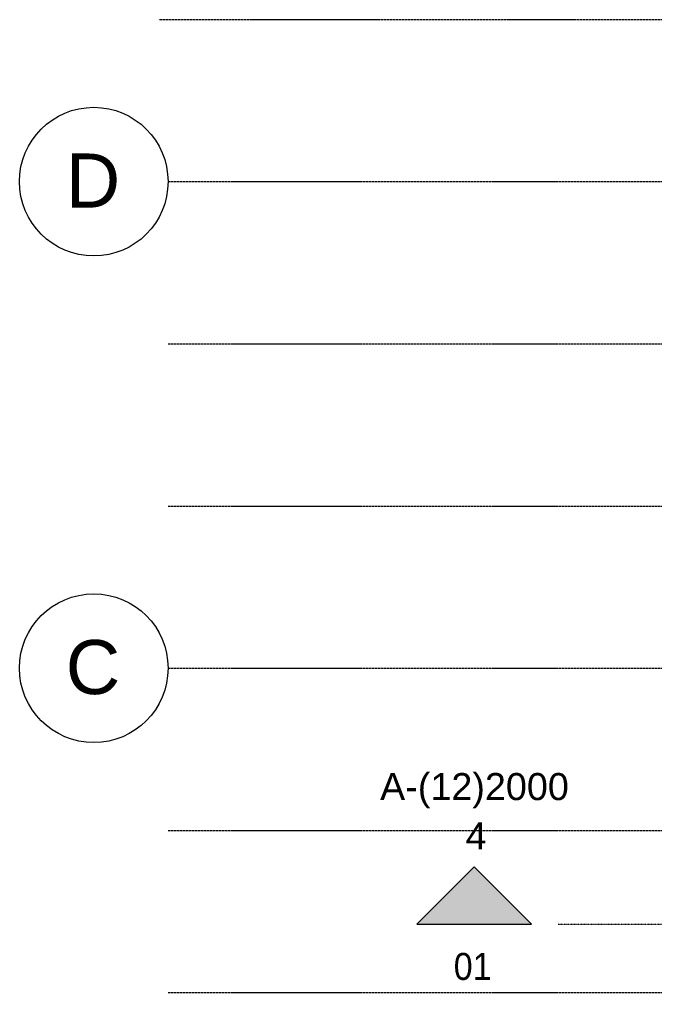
# Model space of a CAD drawing. Header units: millimetres. Extents: x 2814 to 112404, y -27229 to 26301.
# Drawn here: x 24413 to 29115, y -17276 to -10076 of the extents above; entities that cross this region are included whole.
import ezdxf

# ---------------------------------------------------------------- set-up
doc = ezdxf.new("R2010")
doc.units = ezdxf.units.MM
doc.linetypes.add('1000 Dashed', pattern=[2, 1, -1])
doc.linetypes.add('Grid Line', pattern=[22.225, 12.7, -3.175, 3.175, -3.175])
for name, color, linetype, lineweight in [('G-ANNO-SYMB', 111, 'Continuous', 5), ('G-ANNO-TEXT', 231, 'Continuous', 5), ('S-GRID', 1, 'Continuous', 5), ('S-GRID-IDEN', 1, 'Continuous', 5)]:
    doc.layers.add(name, color=color, linetype=linetype, lineweight=lineweight)
doc.styles.add('Arial_2', font='arial.ttf', dxfattribs={"height": 400})
doc.styles.add('Arial_4', font='arial.ttf', dxfattribs={"height": 200})
doc.styles.add('Arial_7', font='arial.ttf', dxfattribs={"width": 0.9, "height": 200})

# ---------------------------------------------------------------- blocks, each defined once
blk = doc.blocks.new('Grid - M_Grid Head - Circle-13408-CEILING - GROUND STOREY PLAN')
at = {"layer": 'S-GRID-IDEN'}
blk.add_circle((0, 0), 5.5, dxfattribs=at)
blk = doc.blocks.new('Section - SVA_Section Head - Tri Solid-15386-CEILING - GROUND STOREY PLAN')
at = {"layer": 'G-ANNO-SYMB'}
blk.add_hatch(color=256, dxfattribs=at).paths.add_polyline_path([(-10.48, 0), (-6.238, 4.243), (-1.995, 0)])
for p, q in [((-6.238, 4.243), (-10.48, 0)), ((-1.995, 0), (-6.238, 4.243)), ((-10.48, 0), (-1.995, 0))]:
    blk.add_line(p, q, dxfattribs=at)

msp = doc.modelspace()

# ---------------------------------------------------------------- linework, layer by layer
at = {"layer": 'G-ANNO-SYMB', "linetype": '1000 Dashed'}
msp.add_line((28402.2, -16770.1), (45550.9, -16770.1), dxfattribs=at)
at = {"layer": 'S-GRID', "linetype": 'Grid Line'}
for p, q in [((25448.7, -10075.7), (64280.5, -10075.7)), ((25513, -11275.7), (64280.5, -11275.7)), ((25513, -12475.7), (64280.5, -12475.7)), ((25513, -13675.7), (64280.5, -13675.7)), ((25513, -14875.7), (64280.5, -14875.7)), ((25513, -16075.7), (64280.5, -16075.7)), ((25513, -17275.7), (64280.5, -17275.7))]:
    msp.add_line(p, q, dxfattribs=at)

# ---------------------------------------------------------------- block references
at = {"layer": 'G-ANNO-SYMB', "xscale": 99.99999999999993, "yscale": 99.99999999999993, "zscale": 99.99999999999993}
msp.add_blockref('Section - SVA_Section Head - Tri Solid-15386-CEILING - GROUND STOREY PLAN', (28402.2, -16770.1), dxfattribs=at)
at = {"layer": 'S-GRID-IDEN', "xscale": 99.99999999999993, "yscale": 99.99999999999993, "zscale": 99.99999999999993, "rotation": 269.9999999999993}
for p in [(24963, -11275.7), (24963, -14875.7)]:
    msp.add_blockref('Grid - M_Grid Head - Circle-13408-CEILING - GROUND STOREY PLAN', p, dxfattribs=at)

# ---------------------------------------------------------------- texts
at = {"layer": 'G-ANNO-SYMB', "char_height": 200, "attachment_point": 1, "style": 'Arial_4'}
for s, insert, width in [('A-(12)2000', (27082.5, -15651.7), 1723.628), ('4', (27715.8, -16017), 192.405)]:
    msp.add_mtext(s, dxfattribs=dict(at, insert=insert, width=width))
at = {"layer": 'G-ANNO-TEXT', "color": 7, "insert": (27628, -16982.6), "char_height": 200, "width": 346.329, "attachment_point": 1, "style": 'Arial_7', "bg_fill": 3, "box_fill_scale": 1.25, "bg_fill_color": 256, "bg_fill_true_color": 13158600, "bg_fill_transparency": 0}
msp.add_mtext('01', dxfattribs=at)

# ---------------------------------------------------------------- next in the draw order: texts
at = {"layer": 'S-GRID-IDEN', "char_height": 400, "width": 489.029, "attachment_point": 1, "style": 'Arial_2', "bg_fill": 3, "box_fill_scale": 1.25, "bg_fill_color": 256, "bg_fill_true_color": 13158600, "bg_fill_transparency": 0}
for s, insert in [('D', (24755.4, -11067.4)), ('C', (24755.4, -14667.4))]:
    msp.add_mtext(s, dxfattribs=dict(at, insert=insert))

doc.saveas('drawing.dxf')
